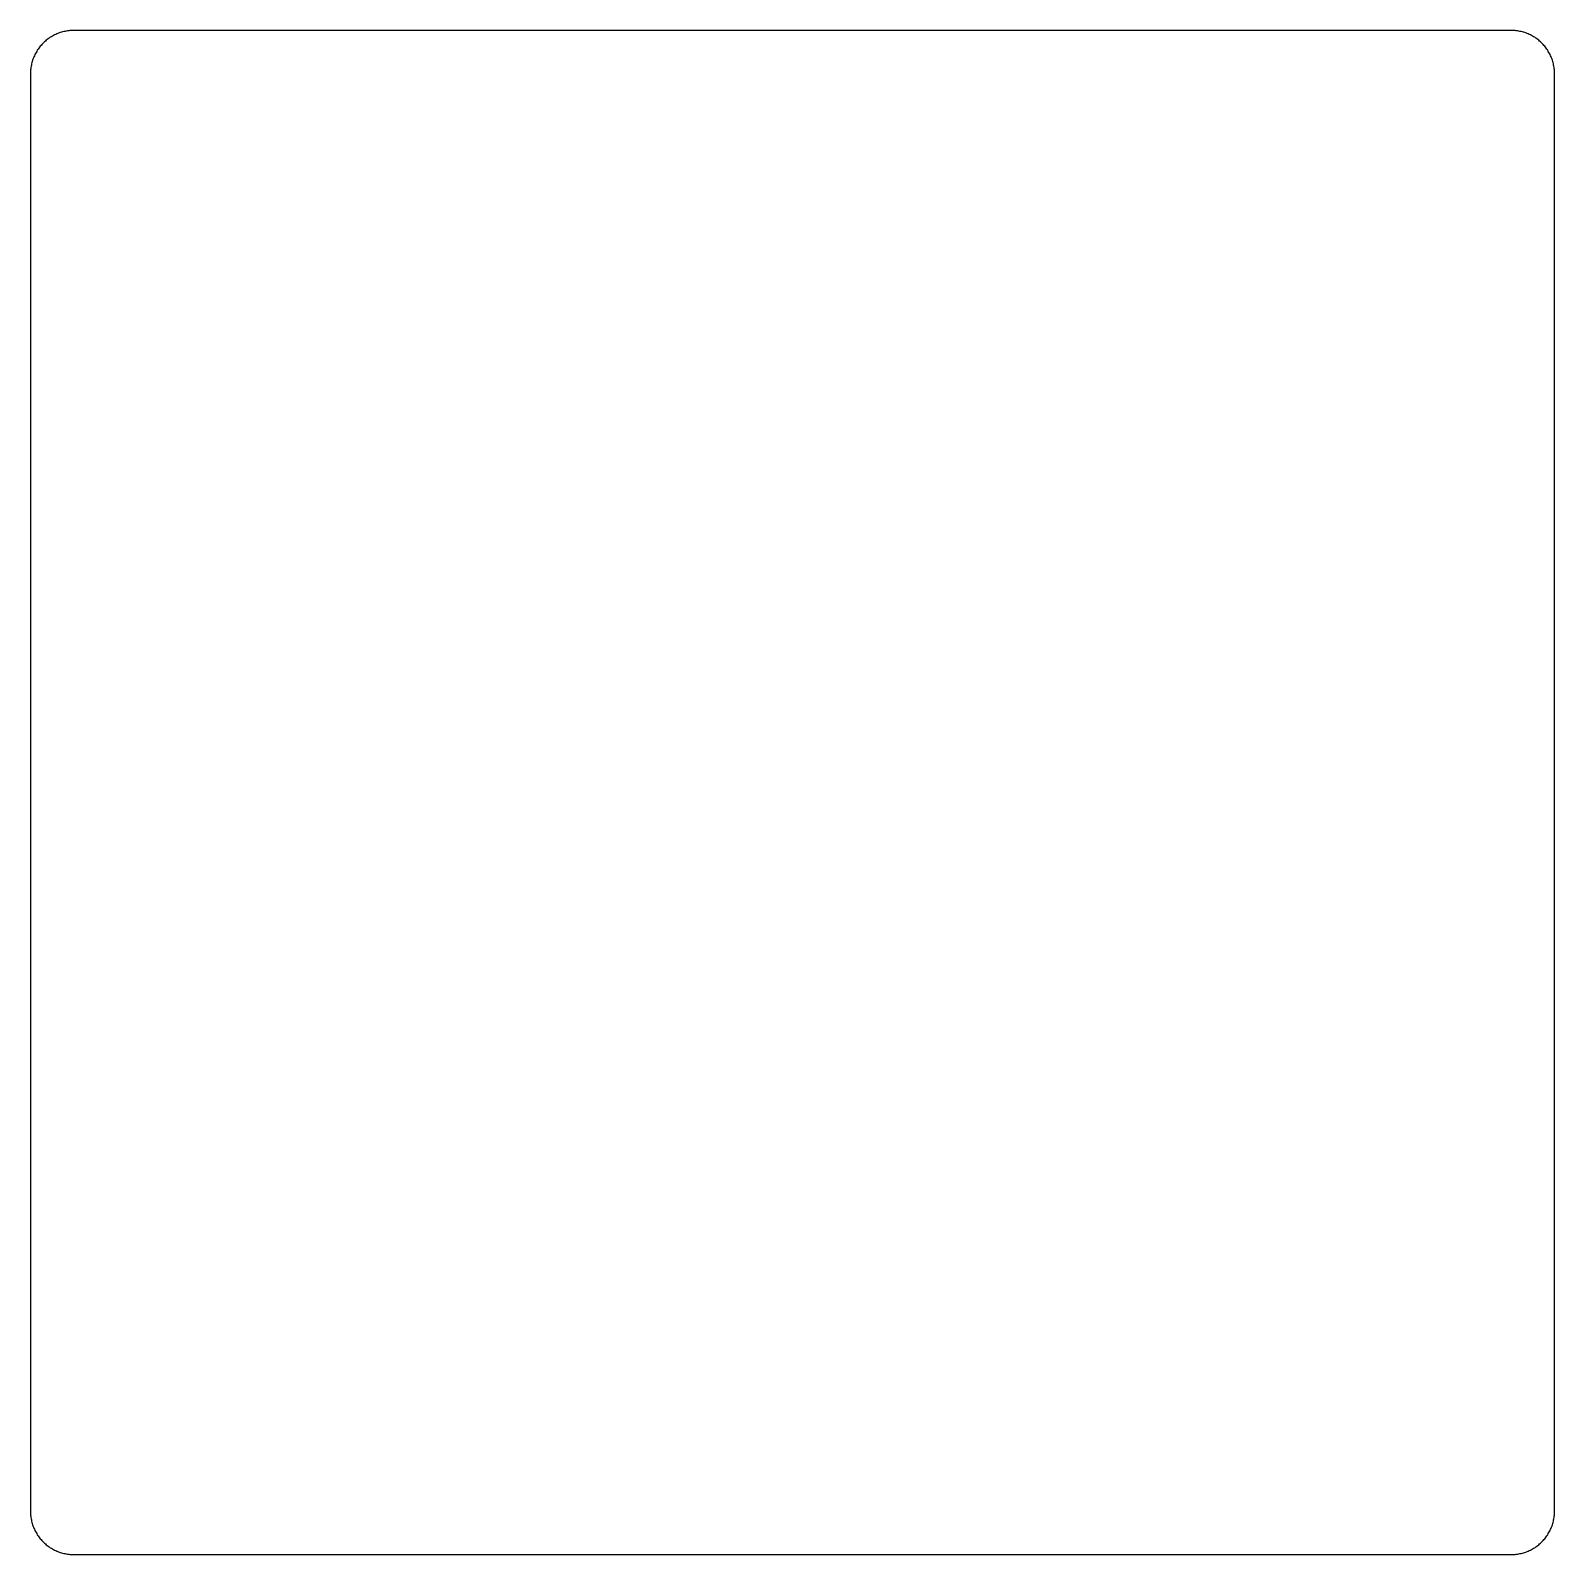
# Model space of a CAD drawing. Header units: metres. Extents: x 86 to 192, y -146 to -40.
import ezdxf

# ---------------------------------------------------------------- set-up
doc = ezdxf.new("R2010")
doc.units = ezdxf.units.M

msp = doc.modelspace()

# ---------------------------------------------------------------- linework, layer by layer
at = {"layer": 'Outline'}
for p, q in [((87.75375, -40.2711), (87.67634, -40.3078)), ((87.83219, -40.23663), (87.75375, -40.2711)), ((87.91158, -40.20441), (87.83219, -40.23663)), ((87.99185, -40.17447), (87.91158, -40.20441)), ((88.07295, -40.14683), (87.99185, -40.17447)), ((88.1548, -40.12152), (88.07295, -40.14683)), ((88.23734, -40.09856), (88.1548, -40.12152)), ((88.32051, -40.07796), (88.23734, -40.09856)), ((88.40423, -40.05975), (88.32051, -40.07796)), ((88.48843, -40.04394), (88.40423, -40.05975)), ((88.57306, -40.03054), (88.48843, -40.04394)), ((88.65803, -40.01955), (88.57306, -40.03054)), ((88.74327, -40.011), (88.65803, -40.01955)), ((88.82873, -40.00489), (88.74327, -40.011)), ((88.91433, -40.00122), (88.82873, -40.00489)), ((89, -40), (88.91433, -40.00122)), ((189, -40), (89, -40)), ((189.08568, -40.00122), (189, -40)), ((189.17128, -40.00489), (189.08568, -40.00122)), ((189.25672, -40.011), (189.17128, -40.00489)), ((189.34196, -40.01955), (189.25672, -40.011)), ((189.42694, -40.03054), (189.34196, -40.01955)), ((189.51156, -40.04394), (189.42694, -40.03054)), ((189.59576, -40.05975), (189.51156, -40.04394)), ((189.67948, -40.07796), (189.59576, -40.05975)), ((189.76266, -40.09856), (189.67948, -40.07796)), ((189.8452, -40.12152), (189.76266, -40.09856)), ((189.92704, -40.14683), (189.8452, -40.12152)), ((190.00816, -40.17447), (189.92704, -40.14683)), ((190.08842, -40.20441), (190.00816, -40.17447)), ((190.1678, -40.23663), (190.08842, -40.20441)), ((190.24624, -40.2711), (190.1678, -40.23663)), ((190.32366, -40.3078), (190.24624, -40.2711)), ((86.52358, -41.30667), (86.47624, -41.37808)), ((86.57295, -41.23664), (86.52358, -41.30667)), ((86.62429, -41.16806), (86.57295, -41.23664)), ((86.67758, -41.10096), (86.62429, -41.16806)), ((86.73275, -41.03542), (86.67758, -41.10096)), ((86.78978, -40.97148), (86.73275, -41.03542)), ((86.8486, -40.90919), (86.78978, -40.97148)), ((86.90919, -40.8486), (86.8486, -40.90919)), ((86.97148, -40.78978), (86.90919, -40.8486)), ((87.03542, -40.73275), (86.97148, -40.78978)), ((87.10096, -40.67758), (87.03542, -40.73275)), ((87.16806, -40.62429), (87.10096, -40.67758)), ((87.23664, -40.57295), (87.16806, -40.62429)), ((87.30667, -40.52358), (87.23664, -40.57295)), ((87.37808, -40.47624), (87.30667, -40.52358)), ((87.45081, -40.43095), (87.37808, -40.47624)), ((87.5248, -40.38776), (87.45081, -40.43095)), ((87.6, -40.3467), (87.5248, -40.38776)), ((87.67634, -40.3078), (87.6, -40.3467)), ((190.4, -40.3467), (190.32366, -40.3078)), ((190.4752, -40.38776), (190.4, -40.3467)), ((190.5492, -40.43095), (190.4752, -40.38776)), ((190.62192, -40.47624), (190.5492, -40.43095)), ((190.69332, -40.52358), (190.62192, -40.47624)), ((190.76336, -40.57295), (190.69332, -40.52358)), ((190.83194, -40.62429), (190.76336, -40.57295)), ((190.89904, -40.67758), (190.83194, -40.62429)), ((190.96458, -40.73275), (190.89904, -40.67758)), ((191.02852, -40.78978), (190.96458, -40.73275)), ((191.0908, -40.8486), (191.02852, -40.78978)), ((191.1514, -40.90919), (191.0908, -40.8486)), ((191.21022, -40.97148), (191.1514, -40.90919)), ((191.26724, -41.03542), (191.21022, -40.97148)), ((191.32242, -41.10096), (191.26724, -41.03542)), ((191.37572, -41.16806), (191.32242, -41.10096)), ((191.42704, -41.23664), (191.37572, -41.16806)), ((191.47642, -41.30667), (191.42704, -41.23664)), ((191.52376, -41.37808), (191.47642, -41.30667)), ((86.07796, -42.32051), (86.05975, -42.40423)), ((86.09856, -42.23734), (86.07796, -42.32051)), ((86.12152, -42.1548), (86.09856, -42.23734)), ((86.14683, -42.07295), (86.12152, -42.1548)), ((86.17447, -41.99185), (86.14683, -42.07295)), ((86.20441, -41.91158), (86.17447, -41.99185)), ((86.23663, -41.83219), (86.20441, -41.91158)), ((86.2711, -41.75375), (86.23663, -41.83219)), ((86.3078, -41.67634), (86.2711, -41.75375)), ((86.3467, -41.6), (86.3078, -41.67634)), ((86.38776, -41.5248), (86.3467, -41.6)), ((86.43095, -41.45081), (86.38776, -41.5248)), ((86.47624, -41.37808), (86.43095, -41.45081)), ((191.56904, -41.45081), (191.52376, -41.37808)), ((191.61224, -41.5248), (191.56904, -41.45081)), ((191.6533, -41.6), (191.61224, -41.5248)), ((191.6922, -41.67634), (191.6533, -41.6)), ((191.7289, -41.75375), (191.6922, -41.67634)), ((191.76336, -41.83219), (191.7289, -41.75375)), ((191.7956, -41.91158), (191.76336, -41.83219)), ((191.82552, -41.99185), (191.7956, -41.91158)), ((191.85316, -42.07295), (191.82552, -41.99185)), ((191.87848, -42.1548), (191.85316, -42.07295)), ((191.90144, -42.23734), (191.87848, -42.1548)), ((191.92204, -42.32051), (191.90144, -42.23734)), ((191.94024, -42.40423), (191.92204, -42.32051)), ((86.00122, -42.91433), (86, -43)), ((86, -43), (86, -143)), ((86.00489, -42.82873), (86.00122, -42.91433)), ((86.011, -42.74327), (86.00489, -42.82873)), ((86.01955, -42.65803), (86.011, -42.74327)), ((86.03054, -42.57306), (86.01955, -42.65803)), ((86.04394, -42.48843), (86.03054, -42.57306)), ((86.05975, -42.40423), (86.04394, -42.48843)), ((191.95606, -42.48843), (191.94024, -42.40423)), ((191.96946, -42.57306), (191.95606, -42.48843)), ((191.98044, -42.65803), (191.96946, -42.57306)), ((191.989, -42.74327), (191.98044, -42.65803)), ((191.99512, -42.82873), (191.989, -42.74327)), ((191.99878, -42.91433), (191.99512, -42.82873)), ((192, -43), (191.99878, -42.91433)), ((192, -143), (192, -43)), ((86, -143), (86.00122, -143.08567)), ((86.00122, -143.08567), (86.00489, -143.17127)), ((191.99512, -143.17127), (191.99878, -143.08567)), ((191.99878, -143.08567), (192, -143)), ((86.00489, -143.17127), (86.011, -143.25673)), ((86.011, -143.25673), (86.01955, -143.34197)), ((86.01955, -143.34197), (86.03054, -143.42694)), ((86.03054, -143.42694), (86.04394, -143.51157)), ((86.04394, -143.51157), (86.05975, -143.59577)), ((86.05975, -143.59577), (86.07796, -143.67949)), ((86.07796, -143.67949), (86.09856, -143.76266)), ((86.09856, -143.76266), (86.12152, -143.8452)), ((86.12152, -143.8452), (86.14683, -143.92705)), ((86.14683, -143.92705), (86.17447, -144.00815)), ((86.17447, -144.00815), (86.20441, -144.08842)), ((86.20441, -144.08842), (86.23663, -144.16781)), ((191.76336, -144.16781), (191.7956, -144.08842)), ((191.7956, -144.08842), (191.82552, -144.00815)), ((191.82552, -144.00815), (191.85316, -143.92705)), ((191.85316, -143.92705), (191.87848, -143.8452)), ((191.87848, -143.8452), (191.90144, -143.76266)), ((191.90144, -143.76266), (191.92204, -143.67949)), ((191.92204, -143.67949), (191.94024, -143.59577)), ((191.94024, -143.59577), (191.95606, -143.51157)), ((191.95606, -143.51157), (191.96946, -143.42694)), ((191.96946, -143.42694), (191.98044, -143.34197)), ((191.98044, -143.34197), (191.989, -143.25673)), ((191.989, -143.25673), (191.99512, -143.17127)), ((86.23663, -144.16781), (86.2711, -144.24625)), ((86.2711, -144.24625), (86.3078, -144.32366)), ((86.3078, -144.32366), (86.3467, -144.4)), ((86.3467, -144.4), (86.38776, -144.4752)), ((86.38776, -144.4752), (86.43095, -144.54919)), ((86.43095, -144.54919), (86.47624, -144.62192)), ((86.47624, -144.62192), (86.52358, -144.69333)), ((86.52358, -144.69333), (86.57295, -144.76336)), ((86.57295, -144.76336), (86.62429, -144.83194)), ((86.62429, -144.83194), (86.67758, -144.89904)), ((86.67758, -144.89904), (86.73275, -144.96458)), ((86.73275, -144.96458), (86.78978, -145.02852)), ((86.78978, -145.02852), (86.8486, -145.09081)), ((86.8486, -145.09081), (86.90919, -145.1514)), ((86.90919, -145.1514), (86.97148, -145.21022)), ((86.97148, -145.21022), (87.03542, -145.26725)), ((190.96458, -145.26725), (191.02852, -145.21022)), ((191.02852, -145.21022), (191.0908, -145.1514)), ((191.0908, -145.1514), (191.1514, -145.09081)), ((191.1514, -145.09081), (191.21022, -145.02852)), ((191.21022, -145.02852), (191.26724, -144.96458)), ((191.26724, -144.96458), (191.32242, -144.89904)), ((191.32242, -144.89904), (191.37572, -144.83194)), ((191.37572, -144.83194), (191.42704, -144.76336)), ((191.42704, -144.76336), (191.47642, -144.69333)), ((191.47642, -144.69333), (191.52376, -144.62192)), ((191.52376, -144.62192), (191.56904, -144.54919)), ((191.56904, -144.54919), (191.61224, -144.4752)), ((191.61224, -144.4752), (191.6533, -144.4)), ((191.6533, -144.4), (191.6922, -144.32366)), ((191.6922, -144.32366), (191.7289, -144.24625)), ((191.7289, -144.24625), (191.76336, -144.16781)), ((87.03542, -145.26725), (87.10096, -145.32242)), ((87.10096, -145.32242), (87.16806, -145.37571)), ((87.16806, -145.37571), (87.23664, -145.42705)), ((87.23664, -145.42705), (87.30667, -145.47642)), ((87.30667, -145.47642), (87.37808, -145.52376)), ((87.37808, -145.52376), (87.45081, -145.56905)), ((87.45081, -145.56905), (87.5248, -145.61224)), ((87.5248, -145.61224), (87.6, -145.6533)), ((87.6, -145.6533), (87.67634, -145.6922)), ((87.67634, -145.6922), (87.75375, -145.7289)), ((87.75375, -145.7289), (87.83219, -145.76337)), ((87.83219, -145.76337), (87.91158, -145.79559)), ((87.91158, -145.79559), (87.99185, -145.82553)), ((87.99185, -145.82553), (88.07295, -145.85317)), ((88.07295, -145.85317), (88.1548, -145.87848)), ((88.1548, -145.87848), (88.23734, -145.90144)), ((88.23734, -145.90144), (88.32051, -145.92204)), ((88.32051, -145.92204), (88.40423, -145.94025)), ((88.40423, -145.94025), (88.48843, -145.95606)), ((88.48843, -145.95606), (88.57306, -145.96946)), ((88.57306, -145.96946), (88.65803, -145.98045)), ((88.65803, -145.98045), (88.74327, -145.989)), ((88.74327, -145.989), (88.82873, -145.99511)), ((88.82873, -145.99511), (88.91433, -145.99878)), ((88.91433, -145.99878), (89, -146)), ((89, -146), (189, -146)), ((189, -146), (189.08568, -145.99878)), ((189, -146), (189, -146)), ((189.08568, -145.99878), (189.17128, -145.99511)), ((189.17128, -145.99511), (189.25672, -145.989)), ((189.25672, -145.989), (189.34196, -145.98045)), ((189.34196, -145.98045), (189.42694, -145.96946)), ((189.42694, -145.96946), (189.51156, -145.95606)), ((189.51156, -145.95606), (189.59576, -145.94025)), ((189.59576, -145.94025), (189.67948, -145.92204)), ((189.67948, -145.92204), (189.76266, -145.90144)), ((189.76266, -145.90144), (189.8452, -145.87848)), ((189.8452, -145.87848), (189.92704, -145.85317)), ((189.92704, -145.85317), (190.00816, -145.82553)), ((190.00816, -145.82553), (190.08842, -145.79559)), ((190.08842, -145.79559), (190.1678, -145.76337)), ((190.1678, -145.76337), (190.24624, -145.7289)), ((190.24624, -145.7289), (190.32366, -145.6922)), ((190.32366, -145.6922), (190.4, -145.6533)), ((190.4, -145.6533), (190.4752, -145.61224)), ((190.4752, -145.61224), (190.5492, -145.56905)), ((190.5492, -145.56905), (190.62192, -145.52376)), ((190.62192, -145.52376), (190.69332, -145.47642)), ((190.69332, -145.47642), (190.76336, -145.42705)), ((190.76336, -145.42705), (190.83194, -145.37571)), ((190.83194, -145.37571), (190.89904, -145.32242)), ((190.89904, -145.32242), (190.96458, -145.26725))]:
    msp.add_line(p, q, dxfattribs=at)

doc.saveas('drawing.dxf')
